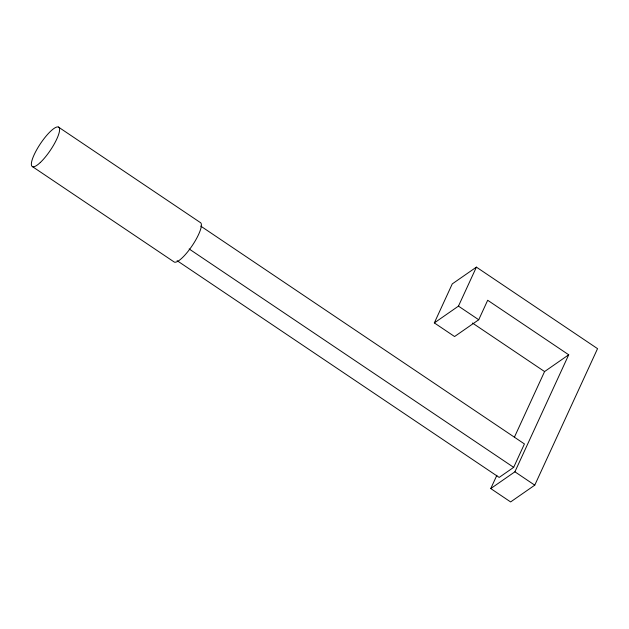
<?xml version="1.0" encoding="UTF-8"?>
<svg xmlns="http://www.w3.org/2000/svg" width="629" height="629" viewBox="0 0 629 629"><rect width="100%" height="100%" fill="white"/><g stroke="black" fill="none" stroke-linecap="round" stroke-linejoin="round"><path stroke-width="0.94" d="M490.762 488.568L514.907 471.797L568.718 354.787L487.687 300.261L478.724 319.76L454.578 336.539L434.325 322.905L452.267 283.899L476.405 267.128L597.55 348.655L534.76 485.163L510.622 501.934L490.762 488.568L496.879 475.272M434.325 322.905L458.462 306.126L476.405 267.128M514.412 437.163L544.58 371.566L568.718 354.787M177.103 260.681L499.174 477.419L513.665 467.355L524.429 443.94L200.73 226.102M458.462 306.126L478.724 319.76M472.465 323.031L544.58 371.566M58.45 127.066L200.25 222.493A23.698 5.96 -56.1 0 1 192.891 244.634A23.698 5.96 -56.1 0 1 174.319 262.096L32.519 166.669M189.148 248.966L513.665 467.355M514.907 471.797L534.76 485.163M40.28 162.526A23.698 5.96 -56.1 0 0 59.456 128.34A23.698 5.96 -56.1 0 0 36.71 149.741A23.698 5.96 -56.1 0 0 40.28 162.526"/></g></svg>
